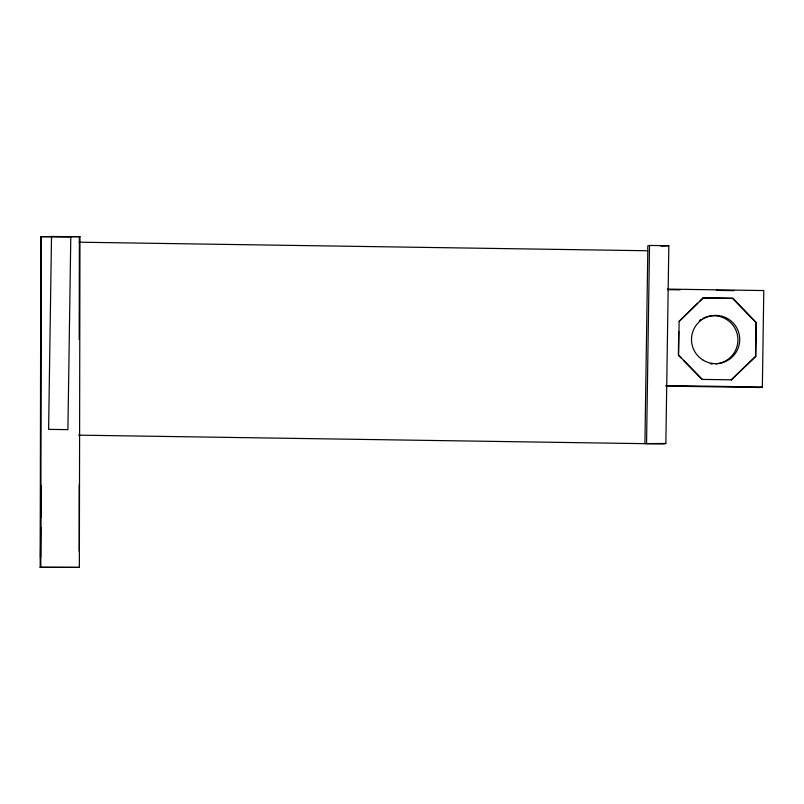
<?xml version="1.0" encoding="UTF-8"?>
<svg xmlns="http://www.w3.org/2000/svg" width="804" height="804" viewBox="0 0 804 804"><rect width="100%" height="100%" fill="white"/><g stroke="black" fill="none" stroke-linecap="round" stroke-linejoin="round"><path stroke-width="1.21" d="M40.763 517.665L40.622 484.832L40.522 557.755L40.743 527.223M40.2 567.292L40.813 236.677L79.968 236.587L79.355 567.393L40.2 567.292L79.355 567.393M40.773 567.121L41.386 236.507M79.194 339.499L79.385 236.758L79.968 236.587M79.214 551.122L79.204 484.902M647.813 250.727L644.909 443.637L665.853 443.446L668.827 245.733L649.531 245.441L647.783 245.954L647.712 250.758L79.023 242.195M646.557 443.155L649.531 245.441M680.877 357.78L678.365 355.187L678.717 331.429M683.4 360.383L702.143 379.357L678.626 355.127L679.139 321.369L703.369 297.852L732.786 298.304L756.303 322.535L755.79 356.293L731.298 379.86L755.79 356.293M755.529 356.343L756.031 322.585L732.524 298.354L703.098 297.912L699.51 301.399M666.064 386.101L760.011 387.518L762.353 387.015L763.8 290.556L667.35 289.098M697.721 303.138L679.139 321.369M668.827 245.733L661.049 246.155M665.853 443.446L664.104 443.959L78.611 435.145M40.813 236.677L79.385 236.758M667.511 289.651L680.043 289.832M716.364 290.385L733.901 290.646M702.525 298.324L704.977 298.354M703.48 298.395L705.932 298.435M701.872 379.418L731.56 379.8M665.893 385.558L762.353 387.015M702.987 318.344A24.12 24.12 0 0 1 737.057 333.499A24.12 24.12 0 0 1 715.54 363.951M712.404 363.971A24.12 24.12 0 0 1 710.304 363.76M699.42 320.545A24.12 24.12 0 0 1 701.158 319.359M51.506 236.436L48.612 429.356L67.898 429.648L70.802 236.728L51.506 236.436M703.239 360.212A24.12 24.12 0 0 0 739.73 339.871A24.12 24.12 0 0 0 703.872 318.444A24.12 24.12 0 0 0 703.239 360.212"/></g></svg>
